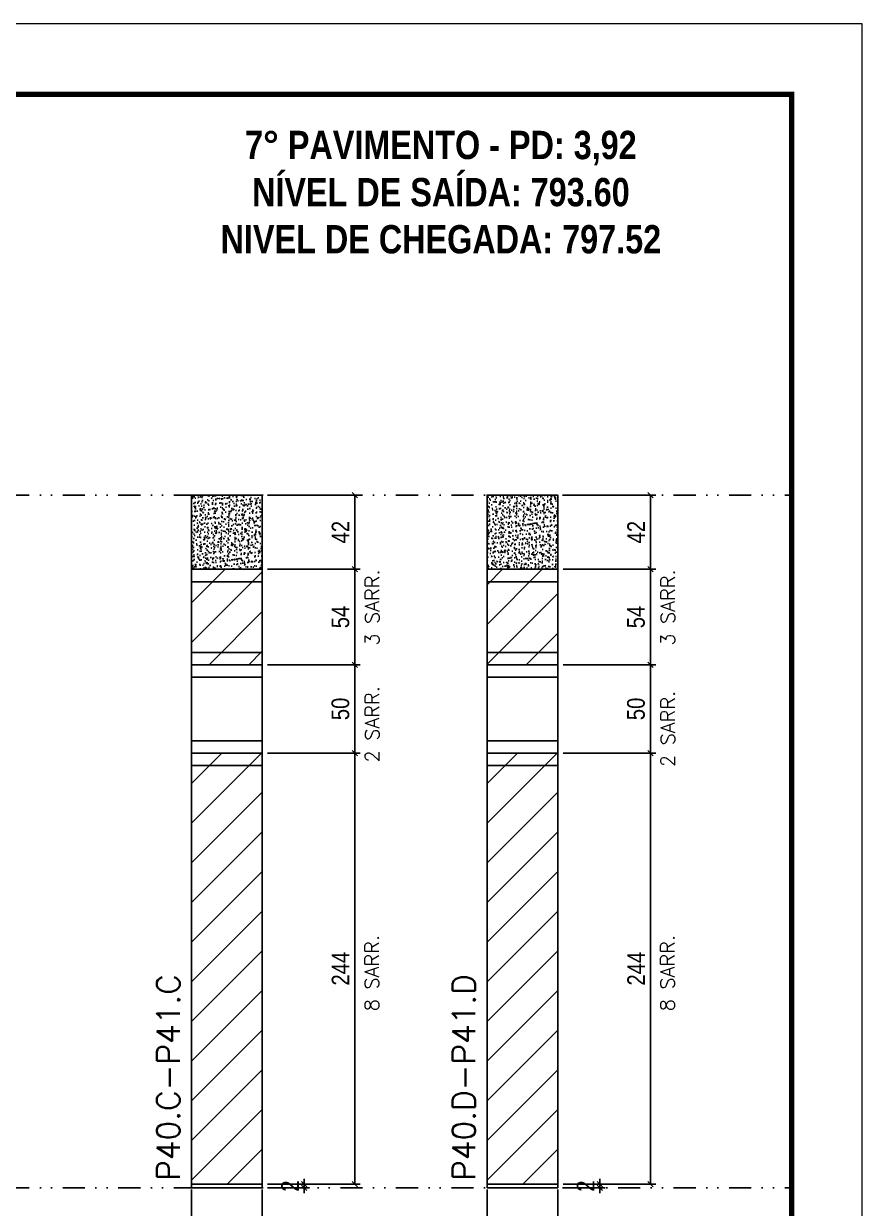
# Model space of a CAD drawing. Extents: x 28748 to 35002, y 14885 to 43501.
# Drawn here: x 29758 to 30233, y 33642 to 34312 of the extents above; entities that cross this region are included whole.
import ezdxf

# ---------------------------------------------------------------- set-up
doc = ezdxf.new("R2010")
doc.units = 0
doc.linetypes.add('DASHED', pattern=[0.75, 0.5, -0.25])
doc.linetypes.add('DIVIDE2', pattern=[0.625, 0.25, -0.125, 0, -0.125, 0, -0.125])
for name, color, linetype in [('COTA', 241, 'Continuous'), ('NOMENCLATURA', 7, 'Continuous'), ('Nível', 160, 'Continuous'), ('Painéis', 200, 'Continuous'), ('SARR_2.2x7', 40, 'Continuous')]:
    doc.layers.add(name, color=color, linetype=linetype)
for name, color, linetype, lineweight in [('Folhas', 255, 'Continuous', 9), ('Hachura', 251, 'Continuous', 9), ('SARRAFO DE PRESSAO', 251, 'DASHED', 9), ('Texto Seção', 7, 'Continuous', 15)]:
    doc.layers.add(name, color=color, linetype=linetype, lineweight=lineweight)
doc.styles.add('COTA TECNICA', font='techl___.ttf', dxfattribs={"height": 10})
doc.styles.add('COTA TECNICA-50', font='techl___.ttf', dxfattribs={"height": 10})
doc.styles.add('REGUA-120', font='ROMANS.shx', dxfattribs={"height": 15})
doc.styles.add('ROMANC', font='techb___.ttf', dxfattribs={"height": 2.5})
doc.styles.add('ROMANS', font='romans.shx')
doc.dimstyles.new('COTA PAINEL-50', dxfattribs={"dimtxt": 10, "dimasz": 3, "dimexe": 3, "dimexo": 3, "dimgap": 3, "dimtad": 1, "dimdec": 1, "dimzin": 12, "dimdsep": 46, "dimtxsty": 'COTA TECNICA-50', "dimblk1": 'OBLIQUE', "dimblk2": 'OBLIQUE', "dimsah": 1, "dimcen": 0.9, "dimclrd": 4, "dimclre": 4, "dimclrt": 240, "dimadec": 1, "dimazin": 3, "dimtfac": 1, "dimtdec": 1, "dimtmove": 0, "dimatfit": 3, "dimfxl": 1, "dimtolj": 1, "dimtzin": 12, "dimarcsym": 0})
doc.dimstyles.new('PAINEL', dxfattribs={"dimtxt": 10, "dimasz": 3, "dimexe": 3, "dimexo": 3, "dimgap": 3, "dimtad": 1, "dimdec": 1, "dimzin": 12, "dimdsep": 46, "dimtxsty": 'COTA TECNICA', "dimblk1": 'OBLIQUE', "dimblk2": 'OBLIQUE', "dimsah": 1, "dimcen": 0.9, "dimclrd": 4, "dimclre": 4, "dimclrt": 240, "dimadec": 1, "dimazin": 3, "dimtfac": 1, "dimtdec": 1, "dimtmove": 0, "dimatfit": 3, "dimfxl": 1, "dimtolj": 1, "dimtzin": 12, "dimarcsym": 0})

# ---------------------------------------------------------------- blocks, each defined once
blk = doc.blocks.new('9999999999')
at = {"layer": 'Folhas'}
blk.add_lwpolyline([(98138.98, 34190.21), (99623.98, 34190.21), (99623.98, 35240.21), (98138.98, 35240.21)], close=True, dxfattribs=at)
at = {"layer": 'Folhas', "color": 30, "const_width": 3}
blk.add_lwpolyline([(98213.98, 34230.21), (99583.98, 34230.21), (99583.98, 35200.21), (98213.98, 35200.21)], close=True, dxfattribs=at)
blk = doc.blocks.new('_Oblique')
at = {"color": 0, "linetype": 'ByBlock', "lineweight": -2}
blk.add_line((-0.5, -0.5), (0.5, 0.5), dxfattribs=at)
blk = doc.blocks.new('*D706')
at = {"layer": 'COTA', "color": 4, "lineweight": -2, "transparency": 16777216}
for p, q in [((29896.44, 33899.41), (29948.92, 33899.41)), ((29945.92, 33655.43), (29945.92, 33899.41)), ((29896.44, 33655.43), (29948.92, 33655.43))]:
    blk.add_line(p, q, dxfattribs=at)
at = {"layer": 'Defpoints', "color": 0, "transparency": 16777216}
for p in [(29893.44, 33899.41), (29945.92, 33899.41), (29893.44, 33655.43)]:
    blk.add_point(p, dxfattribs=at)
at = {"layer": 'COTA', "color": 4, "lineweight": -2, "transparency": 16777216, "xscale": 3, "yscale": 3, "zscale": 3}
for p, rotation in [((29945.92, 33899.41), 90), ((29945.92, 33655.43), 270)]:
    blk.add_blockref('_Oblique', p, dxfattribs=dict(at, rotation=rotation))
at = {"layer": 'COTA', "color": 240, "transparency": 16777216, "insert": (29937.85, 33777.42), "char_height": 10, "attachment_point": 5, "rotation": 90, "style": 'COTA TECNICA'}
blk.add_mtext('\\A1;244', dxfattribs=at)
blk = doc.blocks.new('*D707')
at = {"layer": 'COTA', "color": 4, "lineweight": -2, "transparency": 16777216}
for p, q in [((29853.44, 33652.43), (29853.44, 33610.7)), ((29893.44, 33652.43), (29893.44, 33610.7)), ((29853.44, 33613.7), (29893.44, 33613.7))]:
    blk.add_line(p, q, dxfattribs=at)
at = {"layer": 'Defpoints', "color": 0, "transparency": 16777216}
for p in [(29853.44, 33655.43), (29893.44, 33655.43), (29893.44, 33613.7)]:
    blk.add_point(p, dxfattribs=at)
at = {"layer": 'COTA', "color": 4, "lineweight": -2, "transparency": 16777216, "xscale": 3, "yscale": 3, "zscale": 3, "rotation": 180}
blk.add_blockref('_Oblique', (29853.44, 33613.7), dxfattribs=at)
at = {"layer": 'COTA', "color": 4, "lineweight": -2, "transparency": 16777216, "xscale": 3, "yscale": 3, "zscale": 3}
blk.add_blockref('_Oblique', (29893.44, 33613.7), dxfattribs=at)
at = {"layer": 'COTA', "color": 240, "transparency": 16777216, "insert": (29873.44, 33621.8), "char_height": 10, "attachment_point": 5, "style": 'COTA TECNICA'}
blk.add_mtext('\\A1;40', dxfattribs=at)
blk = doc.blocks.new('*D708')
at = {"layer": 'COTA', "color": 4, "lineweight": -2, "transparency": 16777216}
for p, q in [((29917.25, 33655.43), (29917.25, 33658.43)), ((29896.44, 33655.43), (29920.25, 33655.43)), ((29896.44, 33653.43), (29920.25, 33653.43)), ((29917.25, 33653.43), (29917.25, 33655.43)), ((29917.25, 33653.43), (29917.25, 33650.43))]:
    blk.add_line(p, q, dxfattribs=at)
at = {"layer": 'Defpoints', "color": 0, "transparency": 16777216}
for p in [(29893.44, 33655.43), (29893.44, 33653.43), (29917.25, 33655.43)]:
    blk.add_point(p, dxfattribs=at)
at = {"layer": 'COTA', "color": 4, "lineweight": -2, "transparency": 16777216, "xscale": 3, "yscale": 3, "zscale": 3}
for p, rotation in [((29917.25, 33655.43), 270), ((29917.25, 33653.43), 90)]:
    blk.add_blockref('_Oblique', p, dxfattribs=dict(at, rotation=rotation))
at = {"layer": 'COTA', "color": 240, "transparency": 16777216, "insert": (29909.25, 33654.43), "char_height": 10, "attachment_point": 5, "rotation": 90, "style": 'COTA TECNICA-50'}
blk.add_mtext('\\A1;2', dxfattribs=at)
blk = doc.blocks.new('*D721')
at = {"layer": 'COTA', "color": 4, "lineweight": -2, "transparency": 16777216}
for p, q in [((30063.83, 33899.41), (30116.32, 33899.41)), ((30113.32, 33655.43), (30113.32, 33899.41)), ((30063.83, 33655.43), (30116.32, 33655.43))]:
    blk.add_line(p, q, dxfattribs=at)
at = {"layer": 'Defpoints', "color": 0, "transparency": 16777216}
for p in [(30060.83, 33899.41), (30113.32, 33899.41), (30060.83, 33655.43)]:
    blk.add_point(p, dxfattribs=at)
at = {"layer": 'COTA', "color": 4, "lineweight": -2, "transparency": 16777216, "xscale": 3, "yscale": 3, "zscale": 3}
for p, rotation in [((30113.32, 33899.41), 90), ((30113.32, 33655.43), 270)]:
    blk.add_blockref('_Oblique', p, dxfattribs=dict(at, rotation=rotation))
at = {"layer": 'COTA', "color": 240, "transparency": 16777216, "insert": (30105.25, 33777.42), "char_height": 10, "attachment_point": 5, "rotation": 90, "style": 'COTA TECNICA'}
blk.add_mtext('\\A1;244', dxfattribs=at)
blk = doc.blocks.new('*D722')
at = {"layer": 'COTA', "color": 4, "lineweight": -2, "transparency": 16777216}
for p, q in [((30020.83, 33652.43), (30020.83, 33610.7)), ((30060.83, 33652.43), (30060.83, 33610.7)), ((30020.83, 33613.7), (30060.83, 33613.7))]:
    blk.add_line(p, q, dxfattribs=at)
at = {"layer": 'Defpoints', "color": 0, "transparency": 16777216}
for p in [(30020.83, 33655.43), (30060.83, 33655.43), (30060.83, 33613.7)]:
    blk.add_point(p, dxfattribs=at)
at = {"layer": 'COTA', "color": 4, "lineweight": -2, "transparency": 16777216, "xscale": 3, "yscale": 3, "zscale": 3, "rotation": 180}
blk.add_blockref('_Oblique', (30020.83, 33613.7), dxfattribs=at)
at = {"layer": 'COTA', "color": 4, "lineweight": -2, "transparency": 16777216, "xscale": 3, "yscale": 3, "zscale": 3}
blk.add_blockref('_Oblique', (30060.83, 33613.7), dxfattribs=at)
at = {"layer": 'COTA', "color": 240, "transparency": 16777216, "insert": (30040.83, 33621.8), "char_height": 10, "attachment_point": 5, "style": 'COTA TECNICA'}
blk.add_mtext('\\A1;40', dxfattribs=at)
blk = doc.blocks.new('*D723')
at = {"layer": 'COTA', "color": 4, "lineweight": -2, "transparency": 16777216}
for p, q in [((30084.65, 33655.43), (30084.65, 33658.43)), ((30063.83, 33655.43), (30087.65, 33655.43)), ((30063.83, 33653.43), (30087.65, 33653.43)), ((30084.65, 33653.43), (30084.65, 33655.43)), ((30084.65, 33653.43), (30084.65, 33650.43))]:
    blk.add_line(p, q, dxfattribs=at)
at = {"layer": 'Defpoints', "color": 0, "transparency": 16777216}
for p in [(30060.83, 33655.43), (30060.83, 33653.43), (30084.65, 33655.43)]:
    blk.add_point(p, dxfattribs=at)
at = {"layer": 'COTA', "color": 4, "lineweight": -2, "transparency": 16777216, "xscale": 3, "yscale": 3, "zscale": 3}
for p, rotation in [((30084.65, 33655.43), 270), ((30084.65, 33653.43), 90)]:
    blk.add_blockref('_Oblique', p, dxfattribs=dict(at, rotation=rotation))
at = {"layer": 'COTA', "color": 240, "transparency": 16777216, "insert": (30076.65, 33654.43), "char_height": 10, "attachment_point": 5, "rotation": 90, "style": 'COTA TECNICA-50'}
blk.add_mtext('\\A1;2', dxfattribs=at)
blk = doc.blocks.new('*D1406')
at = {"layer": 'COTA', "color": 4, "lineweight": -2, "transparency": 16777216}
for p, q in [((29896.44, 34045.43), (29948.92, 34045.43)), ((29945.92, 34003.41), (29945.92, 34045.43)), ((29896.44, 34003.41), (29948.92, 34003.41))]:
    blk.add_line(p, q, dxfattribs=at)
at = {"layer": 'Defpoints', "color": 0, "transparency": 16777216}
for p in [(29893.44, 34045.43), (29945.92, 34045.43), (29893.44, 34003.41)]:
    blk.add_point(p, dxfattribs=at)
at = {"layer": 'COTA', "color": 4, "lineweight": -2, "transparency": 16777216, "xscale": 3, "yscale": 3, "zscale": 3}
for p, rotation in [((29945.92, 34045.43), 90), ((29945.92, 34003.41), 270)]:
    blk.add_blockref('_Oblique', p, dxfattribs=dict(at, rotation=rotation))
at = {"layer": 'COTA', "color": 240, "transparency": 16777216, "insert": (29937.85, 34024.42), "char_height": 10, "attachment_point": 5, "rotation": 90, "style": 'COTA TECNICA'}
blk.add_mtext('\\A1;42', dxfattribs=at)
blk = doc.blocks.new('*D1408')
at = {"layer": 'COTA', "color": 4, "lineweight": -2, "transparency": 16777216}
for p, q in [((30063.83, 34045.43), (30116.32, 34045.43)), ((30113.32, 34003.41), (30113.32, 34045.43)), ((30063.83, 34003.41), (30116.32, 34003.41))]:
    blk.add_line(p, q, dxfattribs=at)
at = {"layer": 'Defpoints', "color": 0, "transparency": 16777216}
for p in [(30060.83, 34045.43), (30113.32, 34045.43), (30060.83, 34003.41)]:
    blk.add_point(p, dxfattribs=at)
at = {"layer": 'COTA', "color": 4, "lineweight": -2, "transparency": 16777216, "xscale": 3, "yscale": 3, "zscale": 3}
for p, rotation in [((30113.32, 34045.43), 90), ((30113.32, 34003.41), 270)]:
    blk.add_blockref('_Oblique', p, dxfattribs=dict(at, rotation=rotation))
at = {"layer": 'COTA', "color": 240, "transparency": 16777216, "insert": (30105.25, 34024.42), "char_height": 10, "attachment_point": 5, "rotation": 90, "style": 'COTA TECNICA'}
blk.add_mtext('\\A1;42', dxfattribs=at)
blk = doc.blocks.new('*D2099')
at = {"layer": 'COTA', "color": 4, "lineweight": -2, "transparency": 16777216}
for p, q in [((29896.44, 33949.41), (29948.92, 33949.41)), ((29945.92, 33899.41), (29945.92, 33949.41)), ((29896.44, 33899.41), (29948.92, 33899.41))]:
    blk.add_line(p, q, dxfattribs=at)
at = {"layer": 'Defpoints', "color": 0, "transparency": 16777216}
for p in [(29893.44, 33949.41), (29945.92, 33949.41), (29893.44, 33899.41)]:
    blk.add_point(p, dxfattribs=at)
at = {"layer": 'COTA', "color": 4, "lineweight": -2, "transparency": 16777216, "xscale": 3, "yscale": 3, "zscale": 3}
for p, rotation in [((29945.92, 33949.41), 90), ((29945.92, 33899.41), 270)]:
    blk.add_blockref('_Oblique', p, dxfattribs=dict(at, rotation=rotation))
at = {"layer": 'COTA', "color": 240, "transparency": 16777216, "insert": (29937.81, 33924.41), "char_height": 10, "attachment_point": 5, "rotation": 90, "style": 'COTA TECNICA-50'}
blk.add_mtext('\\A1;50', dxfattribs=at)
blk = doc.blocks.new('*D2100')
at = {"layer": 'COTA', "color": 4, "lineweight": -2, "transparency": 16777216}
for p, q in [((30063.83, 33949.41), (30116.32, 33949.41)), ((30113.32, 33899.41), (30113.32, 33949.41)), ((30063.83, 33899.41), (30116.32, 33899.41))]:
    blk.add_line(p, q, dxfattribs=at)
at = {"layer": 'Defpoints', "color": 0, "transparency": 16777216}
for p in [(30060.83, 33949.41), (30113.32, 33949.41), (30060.83, 33899.41)]:
    blk.add_point(p, dxfattribs=at)
at = {"layer": 'COTA', "color": 4, "lineweight": -2, "transparency": 16777216, "xscale": 3, "yscale": 3, "zscale": 3}
for p, rotation in [((30113.32, 33949.41), 90), ((30113.32, 33899.41), 270)]:
    blk.add_blockref('_Oblique', p, dxfattribs=dict(at, rotation=rotation))
at = {"layer": 'COTA', "color": 240, "transparency": 16777216, "insert": (30105.21, 33924.41), "char_height": 10, "attachment_point": 5, "rotation": 90, "style": 'COTA TECNICA-50'}
blk.add_mtext('\\A1;50', dxfattribs=at)
blk = doc.blocks.new('*D2302')
at = {"layer": 'COTA', "color": 4, "lineweight": -2, "transparency": 16777216}
for p, q in [((29896.44, 34003.41), (29948.92, 34003.41)), ((29945.92, 33949.41), (29945.92, 34003.41)), ((29896.44, 33949.41), (29948.92, 33949.41))]:
    blk.add_line(p, q, dxfattribs=at)
at = {"layer": 'Defpoints', "color": 0, "transparency": 16777216}
for p in [(29893.44, 34003.41), (29945.92, 34003.41), (29893.44, 33949.41)]:
    blk.add_point(p, dxfattribs=at)
at = {"layer": 'COTA', "color": 4, "lineweight": -2, "transparency": 16777216, "xscale": 3, "yscale": 3, "zscale": 3}
for p, rotation in [((29945.92, 34003.41), 90), ((29945.92, 33949.41), 270)]:
    blk.add_blockref('_Oblique', p, dxfattribs=dict(at, rotation=rotation))
at = {"layer": 'COTA', "color": 240, "transparency": 16777216, "insert": (29937.81, 33976.41), "char_height": 10, "attachment_point": 5, "rotation": 90, "style": 'COTA TECNICA-50'}
blk.add_mtext('\\A1;54', dxfattribs=at)
blk = doc.blocks.new('*D2303')
at = {"layer": 'COTA', "color": 4, "lineweight": -2, "transparency": 16777216}
for p, q in [((30063.83, 34003.41), (30116.32, 34003.41)), ((30113.32, 33949.41), (30113.32, 34003.41)), ((30063.83, 33949.41), (30116.32, 33949.41))]:
    blk.add_line(p, q, dxfattribs=at)
at = {"layer": 'Defpoints', "color": 0, "transparency": 16777216}
for p in [(30060.83, 34003.41), (30113.32, 34003.41), (30060.83, 33949.41)]:
    blk.add_point(p, dxfattribs=at)
at = {"layer": 'COTA', "color": 4, "lineweight": -2, "transparency": 16777216, "xscale": 3, "yscale": 3, "zscale": 3}
for p, rotation in [((30113.32, 34003.41), 90), ((30113.32, 33949.41), 270)]:
    blk.add_blockref('_Oblique', p, dxfattribs=dict(at, rotation=rotation))
at = {"layer": 'COTA', "color": 240, "transparency": 16777216, "insert": (30105.21, 33976.41), "char_height": 10, "attachment_point": 5, "rotation": 90, "style": 'COTA TECNICA-50'}
blk.add_mtext('\\A1;54', dxfattribs=at)

msp = doc.modelspace()

# ---------------------------------------------------------------- hatches: boundary and pattern name
at = {"layer": 'COTA', "linetype": 'ByBlock'}
h = msp.add_hatch(dxfattribs=at)
h.set_pattern_fill('AR-CONC', color=256, scale=0.03)
h.set_pattern_definition([(50, (-101760.5917, 7190.164), (5.46554007, -0.47817257), [0.5715, -6.2865]), (355, (-101760.5917, 7190.164), (-1.05730264, 5.73170536), [0.4572, -5.02921753]), (100.4514447, (-101760.136, 7190.124), (4.40823741, 5.25353256), [0.48570026, -5.34270734]), (46.1842, (-101760.592, 7191.688), (8.13237123, -1.26126984), [0.85725, -9.42975]), (96.6355576, (-101759.914, 7191.583), (7.122124, 7.42278374), [0.7285507, -8.01406824]), (351.184151, (-101760.592, 7191.688), (7.122124, 7.42278374), [0.685799, -7.54379196]), (21, (-101759.8297, 7191.307), (4.54843174, -3.06795595), [0.5715, -6.2865]), (326, (-101759.8297, 7191.307), (1.85406085, 5.52563898), [0.4572, -5.0292]), (71.451445, (-101759.4506, 7191.0514), (6.40249258, 2.45768307), [0.48570026, -5.34269813]), (37.5, (-101760.5917, 7190.164), (0.092658098, 2.536651166), [0, -4.96824, 0, -5.1054, 0, -5.04825]), (7.5, (-101760.5917, 7190.164), (2.004589875, 3.005417245), [0, -2.91084, 0, -4.85394, 0, -1.92405]), (327.5, (-101762.291, 7190.164), (4.067717855, -0.17186232), [0, -1.905, 0, -5.9436, 0, -7.8867]), (317.5, (-101763.053, 7190.164), (4.44387544, 0.76279473), [0, -2.4765, 0, -3.94716, 0, -5.6007])])
h.paths.add_polyline_path([(29853.44, 34003.41), (29893.44, 34003.41), (29893.44, 34045.43), (29853.44, 34045.43)])
h = msp.add_hatch(dxfattribs=at)
h.set_pattern_fill('AR-CONC', color=256, scale=0.03)
h.set_pattern_definition([(50, (-101593.197, 7210.164), (5.46554007, -0.47817257), [0.5715, -6.2865]), (355, (-101593.197, 7210.164), (-1.05730264, 5.73170536), [0.4572, -5.02921753]), (100.4514447, (-101592.7415, 7210.124), (4.40823741, 5.25353256), [0.48570026, -5.34270734]), (46.1842, (-101593.197, 7211.688), (8.13237123, -1.26126984), [0.85725, -9.42975]), (96.6355576, (-101592.519, 7211.583), (7.122124, 7.42278374), [0.7285507, -8.01406824]), (351.184151, (-101593.197, 7211.688), (7.122124, 7.42278374), [0.685799, -7.54379196]), (21, (-101592.435, 7211.307), (4.54843174, -3.06795595), [0.5715, -6.2865]), (326, (-101592.435, 7211.307), (1.85406085, 5.52563898), [0.4572, -5.0292]), (71.451445, (-101592.056, 7211.0514), (6.40249258, 2.45768307), [0.48570026, -5.34269813]), (37.5, (-101593.197, 7210.164), (0.092658098, 2.536651166), [0, -4.96824, 0, -5.1054, 0, -5.04825]), (7.5, (-101593.197, 7210.164), (2.004589875, 3.005417245), [0, -2.91084, 0, -4.85394, 0, -1.92405]), (327.5, (-101594.8962, 7210.164), (4.067717855, -0.17186232), [0, -1.905, 0, -5.9436, 0, -7.8867]), (317.5, (-101595.6582, 7210.164), (4.44387544, 0.76279473), [0, -2.4765, 0, -3.94716, 0, -5.6007])])
h.paths.add_polyline_path([(30020.83, 34003.41), (30060.83, 34003.41), (30060.83, 34045.43), (30020.83, 34045.43)])
at = {"layer": 'Hachura'}
h = msp.add_hatch(dxfattribs=at)
h.set_pattern_fill('ANSI31', color=256, scale=5)
h.paths.add_polyline_path([(29893.44, 34003.41), (29853.44, 34003.41), (29853.44, 33949.41), (29893.44, 33949.41)])
h = msp.add_hatch(dxfattribs=at)
h.set_pattern_fill('ANSI31', color=256, scale=5)
h.paths.add_polyline_path([(30060.83, 34003.41), (30020.83, 34003.41), (30020.83, 33949.41), (30060.83, 33949.41)])
at = {"layer": 'Hachura', "linetype": 'ByBlock'}
h = msp.add_hatch(dxfattribs=at)
h.set_pattern_fill('ANSI31', color=256, scale=5)
h.set_pattern_definition([(45, (-103552.843, 1369.089), (-11.2253202, 11.2253202), [])])
h.paths.add_polyline_path([(29893.44, 33899.41), (29853.44, 33899.41), (29853.44, 33655.43), (29893.44, 33655.43)])
h = msp.add_hatch(dxfattribs=at)
h.set_pattern_fill('ANSI31', color=256, scale=5)
h.set_pattern_definition([(45, (-103385.448, 1369.089), (-11.2253202, 11.2253202), [])])
h.paths.add_polyline_path([(30060.83, 33899.41), (30020.83, 33899.41), (30020.83, 33655.43), (30060.83, 33655.43)])

# ---------------------------------------------------------------- linework, layer by layer
at = {"layer": 'COTA', "linetype": 'ByBlock'}
for points in [[(29853.44, 34003.41), (29893.44, 34003.41), (29893.44, 34045.43), (29853.44, 34045.43)], [(30020.83, 34003.41), (30060.83, 34003.41), (30060.83, 34045.43), (30020.83, 34045.43)]]:
    msp.add_lwpolyline(points, close=True, dxfattribs=at)
at = {"layer": 'Nível', "color": 4, "linetype": 'DIVIDE2', "ltscale": 50}
for p, q in [((29183, 34045.43), (30193.34, 34045.43)), ((29183, 33653.43), (30193.34, 33653.43))]:
    msp.add_line(p, q, dxfattribs=at)
at = {"layer": 'Painéis'}
for p, q in [((29853.44, 34003.41), (29893.44, 34003.41)), ((29853.44, 33949.41), (29853.44, 34003.41)), ((29893.44, 34003.41), (29893.44, 33949.41)), ((30020.83, 34003.41), (30060.83, 34003.41)), ((30020.83, 33949.41), (30020.83, 34003.41)), ((30060.83, 34003.41), (30060.83, 33949.41)), ((29853.44, 33949.41), (29893.44, 33949.41)), ((29853.44, 33899.41), (29853.44, 33949.41)), ((29893.44, 33949.41), (29893.44, 33899.41)), ((30020.83, 33949.41), (30060.83, 33949.41)), ((30020.83, 33899.41), (30020.83, 33949.41)), ((30020.83, 33949.41), (30060.83, 33949.41)), ((30060.83, 33949.41), (30060.83, 33899.41)), ((29893.44, 33899.41), (29853.44, 33899.41)), ((30020.83, 33899.41), (30060.83, 33899.41)), ((29853.44, 33655.43), (29893.44, 33655.43)), ((29853.44, 33653.43), (29853.44, 33655.43)), ((29893.44, 33653.43), (29853.44, 33653.43)), ((29893.44, 33655.43), (29893.44, 33653.43)), ((30020.83, 33655.43), (30060.83, 33655.43)), ((30020.83, 33653.43), (30020.83, 33655.43)), ((30060.83, 33653.43), (30020.83, 33653.43)), ((30060.83, 33655.43), (30060.83, 33653.43))]:
    msp.add_line(p, q, dxfattribs=at)
for points in [[(29853.44, 33655.43), (29893.44, 33655.43), (29893.44, 33899.41), (29853.44, 33899.41)], [(30020.83, 33655.43), (30060.83, 33655.43), (30060.83, 33899.41), (30020.83, 33899.41)]]:
    msp.add_lwpolyline(points, close=True, dxfattribs=at)
at = {"layer": 'SARR_2.2x7'}
for p, q in [((29853.44, 33996.41), (29893.44, 33996.41)), ((30020.83, 33996.41), (30060.83, 33996.41)), ((29893.44, 33956.41), (29853.44, 33956.41)), ((30060.83, 33956.41), (30020.83, 33956.41)), ((29853.44, 33942.41), (29893.44, 33942.41)), ((30020.83, 33942.41), (30060.83, 33942.41)), ((29893.44, 33906.41), (29853.44, 33906.41)), ((30060.83, 33906.41), (30020.83, 33906.41)), ((29853.44, 33892.41), (29893.44, 33892.41)), ((30020.83, 33892.41), (30060.83, 33892.41))]:
    msp.add_line(p, q, dxfattribs=at)

# ---------------------------------------------------------------- block references
at = {"layer": 'SARRAFO DE PRESSAO', "color": 6, "linetype": 'ByBlock'}
msp.add_blockref('9999999999', (-69390.64, -928.06), dxfattribs=at)

# ---------------------------------------------------------------- texts
at = {"layer": 'NOMENCLATURA', "color": 2, "insert": (29994.67, 34278.2), "char_height": 16, "attachment_point": 2, "style": 'ROMANC'}
msp.add_mtext_dynamic_manual_height_columns('\\P7° PAVIMENTO - PD: 3,92\\PNÍVEL DE SAÍDA: 793.60\\PNIVEL DE CHEGADA: 797.52', width=300.2766, gutter_width=1, heights=[0], dxfattribs=at)
at = {"layer": 'Texto Seção', "linetype": 'Continuous', "style": 'ROMANS'}
for s, p in [('3 SARR.', (29959.76, 33960.2)), ('3 SARR.', (30127.15, 33960.2)), ('2 SARR.', (29959.76, 33894.09)), ('2 SARR.', (30127.15, 33891.5)), ('8 SARR.', (29959.61, 33753.33)), ('8 SARR.', (30127, 33753.33))]:
    msp.add_text(s, height=8, rotation=90, dxfattribs=at).set_placement(p)
at = {"layer": 'Texto Seção', "char_height": 13, "width": 285.3299, "attachment_point": 7, "rotation": 90, "style": 'REGUA-120'}
for s, insert in [('P40.C-P41.C', (29846.79, 33657.35)), ('P40.D-P41.D', (30014.18, 33657.35))]:
    msp.add_mtext(s, dxfattribs=dict(at, insert=insert))

# ---------------------------------------------------------------- dimensions: what is measured, and where the dimension line sits
at = {"layer": 'COTA'}
for base, p1, p2, picture, middle in [((29945.92, 34045.43), (29893.44, 34003.41), (29893.44, 34045.43), '*D1406', (29937.85, 34024.42)), ((30113.32, 34045.43), (30060.83, 34003.41), (30060.83, 34045.43), '*D1408', (30105.25, 34024.42)), ((29945.92, 33899.41), (29893.44, 33655.43), (29893.44, 33899.41), '*D706', (29937.85, 33777.42)), ((30113.32, 33899.41), (30060.83, 33655.43), (30060.83, 33899.41), '*D721', (30105.25, 33777.42))]:
    dim = msp.add_linear_dim(base=base, p1=p1, p2=p2, angle=90, dimstyle='PAINEL', override={"dimarcsym": 2}, dxfattribs=at)
    dim.commit()
    dim.dimension.update_dxf_attribs({"geometry": picture, "text_midpoint": middle})
for base, p1, p2, picture, middle in [((29945.92, 34003.41), (29893.44, 33949.41), (29893.44, 34003.41), '*D2302', (29937.81, 33976.41)), ((30113.32, 34003.41), (30060.83, 33949.41), (30060.83, 34003.41), '*D2303', (30105.21, 33976.41)), ((29945.92, 33949.41), (29893.44, 33899.41), (29893.44, 33949.41), '*D2099', (29937.81, 33924.41)), ((30113.32, 33949.41), (30060.83, 33899.41), (30060.83, 33949.41), '*D2100', (30105.21, 33924.41))]:
    dim = msp.add_linear_dim(base=base, p1=p1, p2=p2, angle=90, dimstyle='COTA PAINEL-50', dxfattribs=at)
    dim.commit()
    dim.dimension.update_dxf_attribs({"geometry": picture, "text_midpoint": middle})
for base, p1, p2, picture, middle in [((29917.25, 33655.43), (29893.44, 33653.43), (29893.44, 33655.43), '*D708', (29917.25, 33654.43)), ((30084.65, 33655.43), (30060.83, 33653.43), (30060.83, 33655.43), '*D723', (30084.65, 33654.43))]:
    dim = msp.add_linear_dim(base=base, p1=p1, p2=p2, angle=90, dimstyle='COTA PAINEL-50', dxfattribs=at)
    dim.commit()
    dim.dimension.update_dxf_attribs({"geometry": picture, "text_midpoint": middle, "dimtype": 160})
for base, p1, p2, picture, middle in [((29893.44, 33613.7), (29853.44, 33655.43), (29893.44, 33655.43), '*D707', (29873.44, 33621.8)), ((30060.83, 33613.7), (30020.83, 33655.43), (30060.83, 33655.43), '*D722', (30040.83, 33621.8))]:
    dim = msp.add_linear_dim(base=base, p1=p1, p2=p2, dimstyle='PAINEL', override={"dimarcsym": 2}, dxfattribs=at)
    dim.commit()
    dim.dimension.update_dxf_attribs({"geometry": picture, "text_midpoint": middle})

doc.saveas('drawing.dxf')
